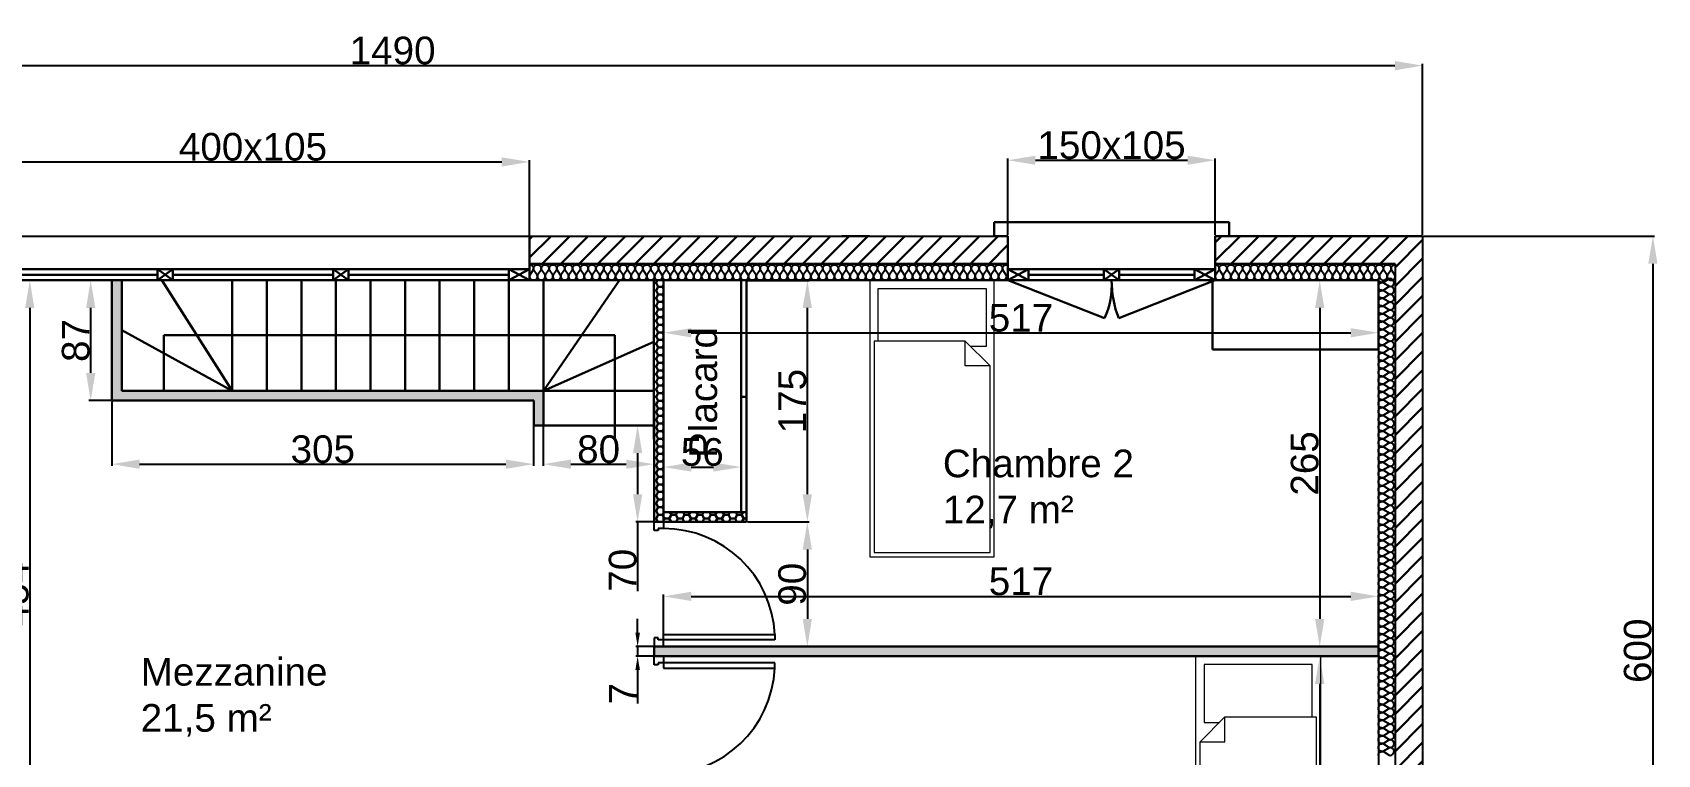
# Model space of a CAD drawing. Header units: millimetres. Extents: x -161 to 8306, y -322 to 968.
# Drawn here: x 486 to 1661, y 445 to 968 of the extents above; entities that cross this region are included whole.
import ezdxf

# ---------------------------------------------------------------- set-up
doc = ezdxf.new("R2010")
doc.units = ezdxf.units.MM
for name, color, linetype in [('Cloisons', 8, 'Continuous'), ('Cotation', 7, 'Continuous'), ('Escalier', 9, 'Continuous'), ('Isolation', 6, 'Continuous'), ('MenuisInt', 4, 'Continuous'), ('Texte', 7, 'Continuous')]:
    doc.layers.add(name, color=color, linetype=linetype)
doc.layers.add('MenuisExt', color=140, linetype='Continuous', lineweight=18)
doc.layers.add('Mobilier', color=150, linetype='Continuous', lineweight=5)
doc.styles.get("Standard").update_dxf_attribs({"font": 'Arial.ttf'})
doc.dimstyles.new('ISO-25', dxfattribs={"dimtxt": 2.5, "dimasz": 2.5, "dimexe": 1.25, "dimexo": 0.625, "dimtad": 1, "dimtxsty": 'Standard', "dimcen": 2.5, "dimadec": 0, "dimazin": 0, "dimtfac": 1, "dimtmove": 0, "dimatfit": 3, "dimfxl": 1, "dimarcsym": 0})

# ---------------------------------------------------------------- blocks, each defined once
blk = doc.blocks.new('Gruppo-36')
at = {"layer": 'Mobilier', "lineweight": 20}
for p, q in [((-31.345, 78.548), (-31.345, 80.548)), ((-31.345, 80.548), (-30.445, 80.548)), ((-30.445, 80.548), (-30.445, 78.548)), ((-30.505, 80.488), (-31.285, 80.488)), ((-31.285, 80.488), (-31.285, 80.068)), ((-30.505, 80.108), (-30.505, 80.488)), ((-31.135, 80.108), (-31.315, 79.928)), ((-31.285, 80.068), (-31.175, 80.068)), ((-31.135, 79.928), (-31.135, 80.108)), ((-31.135, 80.108), (-30.475, 80.108)), ((-30.475, 80.108), (-30.475, 78.578)), ((-31.315, 78.578), (-31.315, 79.928)), ((-31.315, 79.928), (-31.135, 79.928)), ((-30.445, 78.548), (-31.345, 78.548)), ((-30.475, 78.578), (-31.315, 78.578))]:
    blk.add_line(p, q, dxfattribs=at)
blk = doc.blocks.new('*D18')
at = {"layer": 'Cotation', "color": 0, "lineweight": -2, "transparency": 16777216}
for p, q in [((1.1, 820.9), (1.1, 944.9)), ((21.1, 943.7), (1471.1, 943.7)), ((1491.1, 820.9), (1491.1, 944.9))]:
    blk.add_line(p, q, dxfattribs=at)
at = {"layer": 'Cotation', "color": 0, "lineweight": 30, "transparency": 16777216}
for points in [[(21.1, 947), (21.1, 940.3), (1.1, 943.7)], [(1471.1, 947), (1471.1, 940.3), (1491.1, 943.7)]]:
    blk.add_solid(points, dxfattribs=at)
at = {"layer": 'Defpoints', "color": 0, "lineweight": 30, "transparency": 16777216}
for p in [(1491.1, 943.7), (1.1, 820.3), (1491.1, 820.3)]:
    blk.add_point(p, dxfattribs=at)
at = {"layer": 'Cotation', "color": 0, "lineweight": 30, "transparency": 16777216, "insert": (746.1, 954.5), "char_height": 20, "attachment_point": 5}
blk.add_mtext('1490', dxfattribs=at)
blk = doc.blocks.new('*D19')
at = {"layer": 'Cotation', "color": 0, "lineweight": -2, "transparency": 16777216}
for p, q in [((1491.8, 820.3), (1658.9, 820.3)), ((1657.7, 800.3), (1657.7, 240.3)), ((1491.8, 220.3), (1658.9, 220.3))]:
    blk.add_line(p, q, dxfattribs=at)
at = {"layer": 'Cotation', "color": 0, "lineweight": 30, "transparency": 16777216}
for points in [[(1654.3, 800.3), (1661, 800.3), (1657.7, 820.3)], [(1654.3, 240.3), (1661, 240.3), (1657.7, 220.3)]]:
    blk.add_solid(points, dxfattribs=at)
at = {"layer": 'Defpoints', "color": 0, "lineweight": 30, "transparency": 16777216}
for p in [(1491.1, 820.3), (1491.1, 220.3), (1657.7, 220.3)]:
    blk.add_point(p, dxfattribs=at)
at = {"layer": 'Cotation', "color": 0, "lineweight": 30, "transparency": 16777216, "insert": (1646.8, 520.3), "char_height": 20, "attachment_point": 5, "rotation": 90}
blk.add_mtext('600', dxfattribs=at)
blk = doc.blocks.new('*D25')
at = {"layer": 'Cotation', "color": 0, "lineweight": -2, "transparency": 16777216}
for p, q in [((445.1, 820.9), (445.1, 875.2)), ((465.1, 874), (825.1, 874)), ((845.1, 820.9), (845.1, 875.2))]:
    blk.add_line(p, q, dxfattribs=at)
at = {"layer": 'Cotation', "color": 0, "lineweight": 30, "transparency": 16777216}
for points in [[(465.1, 877.3), (465.1, 870.6), (445.1, 874)], [(825.1, 877.3), (825.1, 870.6), (845.1, 874)]]:
    blk.add_solid(points, dxfattribs=at)
at = {"layer": 'Defpoints', "color": 0, "lineweight": 30, "transparency": 16777216}
for p in [(845.1, 874), (445.1, 820.3), (845.1, 820.3)]:
    blk.add_point(p, dxfattribs=at)
at = {"layer": 'Cotation', "color": 0, "lineweight": 30, "transparency": 16777216, "insert": (645.1, 884.8), "char_height": 20, "attachment_point": 5}
blk.add_mtext('400x105', dxfattribs=at)
blk = doc.blocks.new('*D26')
at = {"layer": 'Cotation', "color": 0, "lineweight": -2, "transparency": 16777216}
for p, q in [((1191.1, 820.9), (1191.1, 876.5)), ((1211.1, 875.2), (1321.1, 875.2)), ((1341.1, 820.9), (1341.1, 876.5))]:
    blk.add_line(p, q, dxfattribs=at)
at = {"layer": 'Cotation', "color": 0, "lineweight": 30, "transparency": 16777216}
for points in [[(1211.1, 878.5), (1211.1, 871.9), (1191.1, 875.2)], [(1321.1, 878.5), (1321.1, 871.9), (1341.1, 875.2)]]:
    blk.add_solid(points, dxfattribs=at)
at = {"layer": 'Defpoints', "color": 0, "lineweight": 30, "transparency": 16777216}
for p in [(1341.1, 875.2), (1191.1, 820.3), (1341.1, 820.3)]:
    blk.add_point(p, dxfattribs=at)
at = {"layer": 'Cotation', "color": 0, "lineweight": 30, "transparency": 16777216, "insert": (1266.1, 886), "char_height": 20, "attachment_point": 5}
blk.add_mtext('150x105', dxfattribs=at)
blk = doc.blocks.new('*D31')
at = {"layer": 'Cotation', "color": 0, "lineweight": -2, "transparency": 16777216}
for p, q in [((942.1, 787.7), (942.1, 749.1)), ((1459.1, 787.7), (1459.1, 749.1)), ((962.1, 750.4), (1439.1, 750.4))]:
    blk.add_line(p, q, dxfattribs=at)
at = {"layer": 'Cotation', "color": 0, "lineweight": 30, "transparency": 16777216}
for points in [[(962.1, 753.7), (962.1, 747), (942.1, 750.4)], [(1439.1, 753.7), (1439.1, 747), (1459.1, 750.4)]]:
    blk.add_solid(points, dxfattribs=at)
at = {"layer": 'Defpoints', "color": 0, "lineweight": 30, "transparency": 16777216}
for p in [(942.1, 788.3), (1459.1, 788.3), (1459.1, 750.4)]:
    blk.add_point(p, dxfattribs=at)
at = {"layer": 'Cotation', "color": 0, "lineweight": 30, "transparency": 16777216, "insert": (1200.6, 761.1), "char_height": 20, "attachment_point": 5}
blk.add_mtext('517', dxfattribs=at)
blk = doc.blocks.new('*D32')
at = {"layer": 'Cotation', "color": 0, "lineweight": -2, "transparency": 16777216}
for p, q in [((1458.5, 788.3), (1415.4, 788.3)), ((1416.7, 768.3), (1416.7, 543.3)), ((1458.5, 523.3), (1415.4, 523.3))]:
    blk.add_line(p, q, dxfattribs=at)
at = {"layer": 'Cotation', "color": 0, "lineweight": 30, "transparency": 16777216}
for points in [[(1413.3, 768.3), (1420, 768.3), (1416.7, 788.3)], [(1413.3, 543.3), (1420, 543.3), (1416.7, 523.3)]]:
    blk.add_solid(points, dxfattribs=at)
at = {"layer": 'Defpoints', "color": 0, "lineweight": 30, "transparency": 16777216}
for p in [(1459.1, 788.3), (1416.7, 523.3), (1459.1, 523.3)]:
    blk.add_point(p, dxfattribs=at)
at = {"layer": 'Cotation', "color": 0, "lineweight": 30, "transparency": 16777216, "insert": (1405.9, 655.8), "char_height": 20, "attachment_point": 5, "rotation": 90}
blk.add_mtext('265', dxfattribs=at)
blk = doc.blocks.new('*D33')
at = {"layer": 'Cotation', "color": 0, "lineweight": -2, "transparency": 16777216}
for p, q in [((1458.5, 516.3), (1415.4, 516.3)), ((1416.7, 496.3), (1416.7, 272.3)), ((1458.5, 252.3), (1415.4, 252.3))]:
    blk.add_line(p, q, dxfattribs=at)
at = {"layer": 'Cotation', "color": 0, "lineweight": 30, "transparency": 16777216}
for points in [[(1413.3, 496.3), (1420, 496.3), (1416.7, 516.3)], [(1413.3, 272.3), (1420, 272.3), (1416.7, 252.3)]]:
    blk.add_solid(points, dxfattribs=at)
at = {"layer": 'Defpoints', "color": 0, "lineweight": 30, "transparency": 16777216}
for p in [(1459.1, 516.3), (1416.7, 252.3), (1459.1, 252.3)]:
    blk.add_point(p, dxfattribs=at)
at = {"layer": 'Cotation', "color": 0, "lineweight": 30, "transparency": 16777216, "insert": (1405.9, 384.3), "char_height": 20, "attachment_point": 5, "rotation": 90}
blk.add_mtext('264', dxfattribs=at)
blk = doc.blocks.new('*D35')
at = {"layer": 'Cotation', "color": 0, "lineweight": -2, "transparency": 16777216}
for p, q in [((942.1, 523.9), (942.1, 560.9)), ((962.1, 559.6), (1439.1, 559.6)), ((1459.1, 523.9), (1459.1, 560.9))]:
    blk.add_line(p, q, dxfattribs=at)
at = {"layer": 'Cotation', "color": 0, "lineweight": 30, "transparency": 16777216}
for points in [[(962.1, 563), (962.1, 556.3), (942.1, 559.6)], [(1439.1, 563), (1439.1, 556.3), (1459.1, 559.6)]]:
    blk.add_solid(points, dxfattribs=at)
at = {"layer": 'Defpoints', "color": 0, "lineweight": 30, "transparency": 16777216}
for p in [(1459.1, 559.6), (942.1, 523.3), (1459.1, 523.3)]:
    blk.add_point(p, dxfattribs=at)
at = {"layer": 'Cotation', "color": 0, "lineweight": 30, "transparency": 16777216, "insert": (1200.6, 570.4), "char_height": 20, "attachment_point": 5}
blk.add_mtext('517', dxfattribs=at)
blk = doc.blocks.new('*D36')
at = {"layer": 'Cotation', "color": 0, "lineweight": -2, "transparency": 16777216}
for p, q in [((1002.8, 788.3), (1047.3, 788.3)), ((1046.1, 633.5), (1046.1, 768.3)), ((1002.8, 613.5), (1047.3, 613.5))]:
    blk.add_line(p, q, dxfattribs=at)
at = {"layer": 'Cotation', "color": 0, "lineweight": 30, "transparency": 16777216}
for points in [[(1042.7, 768.3), (1049.4, 768.3), (1046.1, 788.3)], [(1042.7, 633.5), (1049.4, 633.5), (1046.1, 613.5)]]:
    blk.add_solid(points, dxfattribs=at)
at = {"layer": 'Defpoints', "color": 0, "lineweight": 30, "transparency": 16777216}
for p in [(1002.1, 788.3), (1046.1, 788.3), (1002.1, 613.5)]:
    blk.add_point(p, dxfattribs=at)
at = {"layer": 'Cotation', "color": 0, "lineweight": 30, "transparency": 16777216, "insert": (1035.3, 700.9), "char_height": 20, "attachment_point": 5, "rotation": 90}
blk.add_mtext('175', dxfattribs=at)
blk = doc.blocks.new('*D37')
at = {"layer": 'Cotation', "color": 0, "lineweight": -2, "transparency": 16777216}
for p, q in [((942.1, 621.1), (942.1, 654.5)), ((962.1, 653.2), (978.1, 653.2)), ((998.1, 621.1), (998.1, 654.5))]:
    blk.add_line(p, q, dxfattribs=at)
at = {"layer": 'Cotation', "color": 0, "lineweight": 30, "transparency": 16777216}
for points in [[(962.1, 656.5), (962.1, 649.9), (942.1, 653.2)], [(978.1, 656.5), (978.1, 649.9), (998.1, 653.2)]]:
    blk.add_solid(points, dxfattribs=at)
at = {"layer": 'Defpoints', "color": 0, "lineweight": 30, "transparency": 16777216}
for p in [(998.1, 653.2), (942.1, 620.5), (998.1, 620.5)]:
    blk.add_point(p, dxfattribs=at)
at = {"layer": 'Cotation', "color": 0, "lineweight": 30, "transparency": 16777216, "insert": (970.1, 664), "char_height": 20, "attachment_point": 5}
blk.add_mtext('56', dxfattribs=at)
blk = doc.blocks.new('*D38')
at = {"layer": 'Cotation', "color": 0, "lineweight": -2, "transparency": 16777216}
for p, q in [((1002.8, 613.5), (1047.3, 613.5)), ((1046.1, 593.5), (1046.1, 543.3)), ((1002.8, 523.3), (1047.3, 523.3))]:
    blk.add_line(p, q, dxfattribs=at)
at = {"layer": 'Cotation', "color": 0, "lineweight": 30, "transparency": 16777216}
for points in [[(1042.7, 593.5), (1049.4, 593.5), (1046.1, 613.5)], [(1042.7, 543.3), (1049.4, 543.3), (1046.1, 523.3)]]:
    blk.add_solid(points, dxfattribs=at)
at = {"layer": 'Defpoints', "color": 0, "lineweight": 30, "transparency": 16777216}
for p in [(1002.1, 613.5), (1002.1, 523.3), (1046.1, 523.3)]:
    blk.add_point(p, dxfattribs=at)
at = {"layer": 'Cotation', "color": 0, "lineweight": 30, "transparency": 16777216, "insert": (1035.2, 568.4), "char_height": 20, "attachment_point": 5, "rotation": 90}
blk.add_mtext('90', dxfattribs=at)
blk = doc.blocks.new('*D42')
at = {"layer": 'Cotation', "color": 0, "lineweight": -2, "transparency": 16777216}
for p, q in [((542.5, 788.3), (526.5, 788.3)), ((527.7, 768.3), (527.7, 721.3)), ((542.5, 701.3), (526.5, 701.3))]:
    blk.add_line(p, q, dxfattribs=at)
at = {"layer": 'Cotation', "color": 0, "lineweight": 30, "transparency": 16777216}
for points in [[(524.4, 768.3), (531.1, 768.3), (527.7, 788.3)], [(524.4, 721.3), (531.1, 721.3), (527.7, 701.3)]]:
    blk.add_solid(points, dxfattribs=at)
at = {"layer": 'Defpoints', "color": 0, "lineweight": 30, "transparency": 16777216}
for p in [(543.1, 788.3), (527.7, 701.3), (543.1, 701.3)]:
    blk.add_point(p, dxfattribs=at)
at = {"layer": 'Cotation', "color": 0, "lineweight": 30, "transparency": 16777216, "insert": (517, 744.8), "char_height": 20, "attachment_point": 5, "rotation": 90}
blk.add_mtext('87', dxfattribs=at)
blk = doc.blocks.new('*D43')
at = {"layer": 'Cotation', "color": 0, "lineweight": -2, "transparency": 16777216}
for p, q in [((543.1, 700.7), (543.1, 654)), ((848.1, 700.7), (848.1, 654)), ((563.1, 655.3), (828.1, 655.3))]:
    blk.add_line(p, q, dxfattribs=at)
at = {"layer": 'Cotation', "color": 0, "lineweight": 30, "transparency": 16777216}
for points in [[(563.1, 658.6), (563.1, 651.9), (543.1, 655.3)], [(828.1, 658.6), (828.1, 651.9), (848.1, 655.3)]]:
    blk.add_solid(points, dxfattribs=at)
at = {"layer": 'Defpoints', "color": 0, "lineweight": 30, "transparency": 16777216}
for p in [(543.1, 701.3), (848.1, 701.3), (848.1, 655.3)]:
    blk.add_point(p, dxfattribs=at)
at = {"layer": 'Cotation', "color": 0, "lineweight": 30, "transparency": 16777216, "insert": (695.6, 666), "char_height": 20, "attachment_point": 5}
blk.add_mtext('305', dxfattribs=at)
blk = doc.blocks.new('*D44')
at = {"layer": 'Cotation', "color": 0, "lineweight": -2, "transparency": 16777216}
for p, q in [((855.1, 682.7), (855.1, 654)), ((935.1, 682.7), (935.1, 654)), ((875.1, 655.3), (915.1, 655.3))]:
    blk.add_line(p, q, dxfattribs=at)
at = {"layer": 'Cotation', "color": 0, "lineweight": 30, "transparency": 16777216}
for points in [[(875.1, 658.6), (875.1, 651.9), (855.1, 655.3)], [(915.1, 658.6), (915.1, 651.9), (935.1, 655.3)]]:
    blk.add_solid(points, dxfattribs=at)
at = {"layer": 'Defpoints', "color": 0, "lineweight": 30, "transparency": 16777216}
for p in [(855.1, 683.3), (935.1, 683.3), (935.1, 655.3)]:
    blk.add_point(p, dxfattribs=at)
at = {"layer": 'Cotation', "color": 0, "lineweight": 30, "transparency": 16777216, "insert": (895.1, 666), "char_height": 20, "attachment_point": 5}
blk.add_mtext('80', dxfattribs=at)
blk = doc.blocks.new('*D45')
at = {"layer": 'Cotation', "color": 0, "lineweight": -2, "transparency": 16777216}
for p, q in [((934.5, 683.3), (922.1, 683.3)), ((923.3, 663.3), (923.3, 633.5)), ((934.7, 613.5), (922.1, 613.5)), ((923.3, 613.5), (923.3, 563.5))]:
    blk.add_line(p, q, dxfattribs=at)
at = {"layer": 'Cotation', "color": 0, "lineweight": 30, "transparency": 16777216}
for points in [[(920, 663.3), (926.7, 663.3), (923.3, 683.3)], [(920, 633.5), (926.7, 633.5), (923.3, 613.5)]]:
    blk.add_solid(points, dxfattribs=at)
at = {"layer": 'Defpoints', "color": 0, "lineweight": 30, "transparency": 16777216}
for p in [(935.1, 683.3), (923.3, 613.5), (935.3, 613.5)]:
    blk.add_point(p, dxfattribs=at)
at = {"layer": 'Cotation', "color": 0, "lineweight": 30, "transparency": 16777216, "insert": (912.6, 578.5), "char_height": 20, "attachment_point": 5, "rotation": 90}
blk.add_mtext('70', dxfattribs=at)
blk = doc.blocks.new('*D60')
at = {"layer": 'Cotation', "color": 0, "lineweight": -2, "transparency": 16777216}
for p, q in [((537.5, 788.3), (482.4, 788.3)), ((483.7, 768.3), (483.7, 354.3)), ((537.5, 334.3), (482.4, 334.3))]:
    blk.add_line(p, q, dxfattribs=at)
at = {"layer": 'Cotation', "color": 0, "lineweight": 30, "transparency": 16777216}
for points in [[(480.3, 768.3), (487, 768.3), (483.7, 788.3)], [(480.3, 354.3), (487, 354.3), (483.7, 334.3)]]:
    blk.add_solid(points, dxfattribs=at)
at = {"layer": 'Defpoints', "color": 0, "lineweight": 30, "transparency": 16777216}
for p in [(538.1, 788.3), (483.7, 334.3), (538.1, 334.3)]:
    blk.add_point(p, dxfattribs=at)
at = {"layer": 'Cotation', "color": 0, "lineweight": 30, "transparency": 16777216, "insert": (472.9, 561.3), "char_height": 20, "attachment_point": 5, "rotation": 90}
blk.add_mtext('454', dxfattribs=at)
blk = doc.blocks.new('*D62')
at = {"layer": 'Cotation', "color": 0, "lineweight": -2, "transparency": 16777216}
for p, q in [((923.3, 533.3), (923.3, 543.3)), ((934.7, 523.3), (922.1, 523.3)), ((923.3, 523.3), (923.3, 516.3)), ((934.7, 516.3), (922.1, 516.3)), ((923.3, 506.3), (923.3, 482.1))]:
    blk.add_line(p, q, dxfattribs=at)
at = {"layer": 'Cotation', "color": 0, "lineweight": 30, "transparency": 16777216}
for points in [[(921.7, 533.3), (925, 533.3), (923.3, 523.3)], [(921.7, 506.3), (925, 506.3), (923.3, 516.3)]]:
    blk.add_solid(points, dxfattribs=at)
at = {"layer": 'Defpoints', "color": 0, "lineweight": 30, "transparency": 16777216}
for p in [(935.3, 523.3), (923.3, 516.3), (935.3, 516.3)]:
    blk.add_point(p, dxfattribs=at)
at = {"layer": 'Cotation', "color": 0, "lineweight": 30, "transparency": 16777216, "insert": (912.7, 489.2), "char_height": 20, "attachment_point": 5, "rotation": 90}
blk.add_mtext('7', dxfattribs=at)
blk = doc.blocks.new('*U70')
at = {"flags": 128}
for points in [[(0, 1, -0.505863), (0.24, 0.68), (0.01, 0.32, 1.322645), (0.49, 0.32), (0.26, 0.68, -0.505863), (0.5, 1)], [(0.5, 1, -0.505863), (0.74, 0.68), (0.51, 0.32, 1.322645), (0.99, 0.32), (0.76, 0.68, -0.505863), (1, 1)], [(1, 1, -0.505863), (1.24, 0.68), (1.01, 0.32, 1.322645), (1.49, 0.32), (1.26, 0.68, -0.505863), (1.5, 1)], [(1.5, 1, -0.505863), (1.74, 0.68), (1.51, 0.32, 1.322645), (1.99, 0.32), (1.76, 0.68, -0.505863), (2, 1)], [(2, 1, -0.505863), (2.24, 0.68), (2.01, 0.32, 1.322645), (2.49, 0.32), (2.26, 0.68, -0.505863), (2.5, 1)], [(2.5, 1, -0.505863), (2.74, 0.68), (2.51, 0.32, 1.322645), (2.99, 0.32), (2.76, 0.68, -0.505863), (3, 1)], [(3, 1, -0.505863), (3.24, 0.68), (3.01, 0.32, 1.322645), (3.49, 0.32), (3.26, 0.68, -0.505863), (3.5, 1)], [(3.5, 1, -0.505863), (3.74, 0.68), (3.51, 0.32, 1.322645), (3.99, 0.32), (3.76, 0.68, -0.505863), (4, 1)], [(4, 1, -0.505863), (4.24, 0.68), (4.01, 0.32, 1.322645), (4.49, 0.32), (4.26, 0.68, -0.505863), (4.5, 1)], [(4.5, 1, -0.505863), (4.74, 0.68), (4.51, 0.32, 1.322645), (4.99, 0.32), (4.76, 0.68, -0.505863), (5, 1)], [(5, 1, -0.505863), (5.24, 0.68), (5.01, 0.32, 1.322645), (5.49, 0.32), (5.26, 0.68, -0.505863), (5.5, 1)], [(5.5, 1, -0.505863), (5.74, 0.68), (5.51, 0.32, 1.322645), (5.99, 0.32), (5.76, 0.68, -0.505863), (6, 1)], [(6, 1, -0.505863), (6.24, 0.68), (6.01, 0.32, 1.322645), (6.49, 0.32), (6.26, 0.68, -0.505863), (6.5, 1)], [(6.5, 1, -0.505863), (6.74, 0.68), (6.51, 0.32, 1.322645), (6.99, 0.32), (6.76, 0.68, -0.505863), (7, 1)], [(7, 1, -0.505863), (7.24, 0.68), (7.01, 0.32, 1.322645), (7.49, 0.32), (7.26, 0.68, -0.505863), (7.5, 1)], [(7.5, 1, -0.505863), (7.74, 0.68), (7.51, 0.32, 1.322645), (7.99, 0.32), (7.76, 0.68, -0.505863), (8, 1)], [(8, 1, -0.505863), (8.24, 0.68), (8.01, 0.32, 1.322645), (8.49, 0.32), (8.26, 0.68, -0.505863), (8.5, 1)], [(8.5, 1, -0.505863), (8.74, 0.68), (8.51, 0.32, 1.322645), (8.99, 0.32), (8.76, 0.68, -0.505863), (9, 1)], [(9, 1, -0.505863), (9.24, 0.68), (9.01, 0.32, 1.322645), (9.49, 0.32), (9.26, 0.68, -0.505863), (9.5, 1)], [(9.5, 1, -0.505863), (9.74, 0.68), (9.51, 0.32, 1.322645), (9.99, 0.32), (9.76, 0.68, -0.505863), (10, 1)], [(10, 1, -0.505863), (10.24, 0.68), (10.01, 0.32, 1.322645), (10.49, 0.32), (10.26, 0.68, -0.505863), (10.5, 1)], [(10.5, 1, -0.505863), (10.74, 0.68), (10.51, 0.32, 1.322645), (10.99, 0.32), (10.76, 0.68, -0.505863), (11, 1)], [(11, 1, -0.505863), (11.24, 0.68), (11.01, 0.32, 1.322645), (11.49, 0.32), (11.26, 0.68, -0.505863), (11.5, 1)], [(11.5, 1, -0.505863), (11.74, 0.68), (11.51, 0.32, 1.322645), (11.99, 0.32), (11.76, 0.68, -0.505863), (12, 1)], [(12, 1, -0.505863), (12.24, 0.68), (12.01, 0.32, 1.322645), (12.49, 0.32), (12.26, 0.68, -0.505863), (12.5, 1)], [(12.5, 1, -0.505863), (12.74, 0.68), (12.51, 0.32, 1.322645), (12.99, 0.32), (12.76, 0.68, -0.505863), (13, 1)], [(13, 1, -0.505863), (13.24, 0.68), (13.01, 0.32, 1.322645), (13.49, 0.32), (13.26, 0.68, -0.505863), (13.5, 1)], [(13.5, 1, -0.505863), (13.74, 0.68), (13.51, 0.32, 1.322645), (13.99, 0.32), (13.76, 0.68, -0.505863), (14, 1)], [(14, 1, -0.505863), (14.24, 0.68), (14.01, 0.32, 1.322645), (14.49, 0.32), (14.26, 0.68, -0.505863), (14.5, 1)], [(14.5, 1, -0.505863), (14.74, 0.68), (14.51, 0.32, 1.322645), (14.99, 0.32), (14.76, 0.68, -0.505863), (15, 1)], [(15, 1, -0.505863), (15.24, 0.68), (15.01, 0.32, 1.322645), (15.49, 0.32), (15.26, 0.68, -0.505863), (15.5, 1)], [(15.5, 1, -0.505863), (15.74, 0.68), (15.51, 0.32, 1.322645), (15.99, 0.32), (15.76, 0.68, -0.505863), (16, 1)], [(16, 1, -0.505863), (16.24, 0.68), (16.01, 0.32, 1.322645), (16.49, 0.32), (16.26, 0.68, -0.505863), (16.5, 1)], [(16.5, 1, -0.505863), (16.74, 0.68), (16.51, 0.32, 1.322645), (16.99, 0.32), (16.76, 0.68, -0.505863), (17, 1)], [(17, 1, -0.505863), (17.24, 0.68), (17.01, 0.32, 1.322645), (17.49, 0.32), (17.26, 0.68, -0.505863), (17.5, 1)], [(17.5, 1, -0.505863), (17.74, 0.68), (17.51, 0.32, 1.322645), (17.99, 0.32), (17.76, 0.68, -0.505863), (18, 1)], [(18, 1, -0.505863), (18.24, 0.68), (18.01, 0.32, 1.322645), (18.49, 0.32), (18.26, 0.68, -0.505863), (18.5, 1)], [(18.5, 1, -0.505863), (18.74, 0.68), (18.51, 0.32, 1.322645), (18.99, 0.32), (18.76, 0.68, -0.505863), (19, 1)], [(19, 1, -0.505863), (19.24, 0.68), (19.01, 0.32, 1.322645), (19.49, 0.32), (19.26, 0.68, -0.505863), (19.5, 1)], [(19.5, 1, -0.505863), (19.74, 0.68), (19.51, 0.32, 1.322645), (19.99, 0.32), (19.76, 0.68, -0.505863), (20, 1)], [(20, 1, -0.505863), (20.24, 0.68), (20.01, 0.32, 1.322645), (20.49, 0.32), (20.26, 0.68, -0.505863), (20.5, 1)], [(20.5, 1, -0.505863), (20.74, 0.68), (20.51, 0.32, 1.322645), (20.99, 0.32), (20.76, 0.68, -0.505863), (21, 1)], [(21, 1, -0.505863), (21.24, 0.68), (21.01, 0.32, 1.322645), (21.49, 0.32), (21.26, 0.68, -0.505863), (21.5, 1)], [(21.5, 1, -0.505863), (21.74, 0.68), (21.51, 0.32, 1.322645), (21.99, 0.32), (21.76, 0.68, -0.505863), (22, 1)], [(22, 1, -0.505863), (22.24, 0.68), (22.01, 0.32, 1.322645), (22.49, 0.32), (22.26, 0.68, -0.505863), (22.5, 1)], [(22.5, 1, -0.505863), (22.74, 0.68), (22.51, 0.32, 1.322645), (22.99, 0.32), (22.76, 0.68, -0.505863), (23, 1)], [(23, 1, -0.505863), (23.24, 0.68), (23.01, 0.32, 1.322645), (23.49, 0.32), (23.26, 0.68, -0.505863), (23.5, 1)], [(23.5, 1, -0.505863), (23.74, 0.68), (23.51, 0.32, 1.322645), (23.99, 0.32), (23.76, 0.68, -0.505863), (24, 1)], [(24, 1, -0.505863), (24.24, 0.68), (24.01, 0.32, 1.322645), (24.49, 0.32), (24.26, 0.68, -0.505863), (24.5, 1)], [(24.5, 1, -0.505863), (24.74, 0.68), (24.51, 0.32, 1.322645), (24.99, 0.32), (24.76, 0.68, -0.505863), (25, 1)], [(25, 1, -0.505863), (25.24, 0.68), (25.01, 0.32, 1.322645), (25.49, 0.32), (25.26, 0.68, -0.505863), (25.5, 1)], [(25.5, 1, -0.505863), (25.74, 0.68), (25.51, 0.32, 1.322645), (25.99, 0.32), (25.76, 0.68, -0.505863), (26, 1)], [(26, 1, -0.505863), (26.24, 0.68), (26.01, 0.32, 1.322645), (26.49, 0.32), (26.26, 0.68, -0.505863), (26.5, 1)], [(26.5, 1, -0.505863), (26.74, 0.68), (26.51, 0.32, 1.322645), (26.99, 0.32), (26.76, 0.68, -0.505863), (27, 1)], [(27, 1, -0.505863), (27.24, 0.68), (27.01, 0.32, 1.322645), (27.49, 0.32), (27.26, 0.68, -0.505863), (27.5, 1)], [(27.5, 1, -0.505863), (27.74, 0.68), (27.51, 0.32, 1.322645), (27.99, 0.32), (27.76, 0.68, -0.505863), (28, 1)], [(28, 1, -0.505863), (28.24, 0.68), (28.01, 0.32, 1.322645), (28.49, 0.32), (28.26, 0.68, -0.505863), (28.5, 1)], [(28.5, 1, -0.505863), (28.74, 0.68), (28.51, 0.32, 1.322645), (28.99, 0.32), (28.76, 0.68, -0.505863), (29, 1)], [(29, 1, -0.505863), (29.24, 0.68), (29.01, 0.32, 1.322645), (29.49, 0.32), (29.26, 0.68, -0.505863), (29.5, 1)], [(29.5, 1, -0.505863), (29.74, 0.68), (29.51, 0.32, 1.322645), (29.99, 0.32), (29.76, 0.68, -0.505863), (30, 1)], [(30, 1, -0.505863), (30.24, 0.68), (30.01, 0.32, 1.322645), (30.49, 0.32), (30.26, 0.68, -0.505863), (30.5, 1)]]:
    blk.add_lwpolyline(points, format="xyb", dxfattribs=at)
blk = doc.blocks.new('*U67')
at = {"flags": 128}
for points in [[(0, 1, -0.505863), (0.24, 0.68), (0.01, 0.32, 1.322645), (0.49, 0.32), (0.26, 0.68, -0.505863), (0.5, 1)], [(0.5, 1, -0.505863), (0.74, 0.68), (0.51, 0.32, 1.322645), (0.99, 0.32), (0.76, 0.68, -0.505863), (1, 1)], [(1, 1, -0.505863), (1.24, 0.68), (1.01, 0.32, 1.322645), (1.49, 0.32), (1.26, 0.68, -0.505863), (1.5, 1)], [(1.5, 1, -0.505863), (1.74, 0.68), (1.51, 0.32, 1.322645), (1.99, 0.32), (1.76, 0.68, -0.505863), (2, 1)], [(2, 1, -0.505863), (2.24, 0.68), (2.01, 0.32, 1.322645), (2.49, 0.32), (2.26, 0.68, -0.505863), (2.5, 1)], [(2.5, 1, -0.505863), (2.74, 0.68), (2.51, 0.32, 1.322645), (2.99, 0.32), (2.76, 0.68, -0.505863), (3, 1)], [(3, 1, -0.505863), (3.24, 0.68), (3.01, 0.32, 1.322645), (3.49, 0.32), (3.26, 0.68, -0.505863), (3.5, 1)], [(3.5, 1, -0.505863), (3.74, 0.68), (3.51, 0.32, 1.322645), (3.99, 0.32), (3.76, 0.68, -0.505863), (4, 1)], [(4, 1, -0.505863), (4.24, 0.68), (4.01, 0.32, 1.322645), (4.49, 0.32), (4.26, 0.68, -0.505863), (4.5, 1)], [(4.5, 1, -0.505863), (4.74, 0.68), (4.51, 0.32, 1.322645), (4.99, 0.32), (4.76, 0.68, -0.505863), (5, 1)], [(5, 1, -0.505863), (5.24, 0.68), (5.01, 0.32, 1.322645), (5.49, 0.32), (5.26, 0.68, -0.505863), (5.5, 1)], [(5.5, 1, -0.505863), (5.74, 0.68), (5.51, 0.32, 1.322645), (5.99, 0.32), (5.76, 0.68, -0.505863), (6, 1)], [(6, 1, -0.505863), (6.24, 0.68), (6.01, 0.32, 1.322645), (6.49, 0.32), (6.26, 0.68, -0.505863), (6.5, 1)], [(6.5, 1, -0.505863), (6.74, 0.68), (6.51, 0.32, 1.322645), (6.99, 0.32), (6.76, 0.68, -0.505863), (7, 1)], [(7, 1, -0.505863), (7.24, 0.68), (7.01, 0.32, 1.322645), (7.49, 0.32), (7.26, 0.68, -0.505863), (7.5, 1)], [(7.5, 1, -0.505863), (7.74, 0.68), (7.51, 0.32, 1.322645), (7.99, 0.32), (7.76, 0.68, -0.505863), (8, 1)], [(8, 1, -0.505863), (8.24, 0.68), (8.01, 0.32, 1.322645), (8.49, 0.32), (8.26, 0.68, -0.505863), (8.5, 1)], [(8.5, 1, -0.505863), (8.74, 0.68), (8.51, 0.32, 1.322645), (8.99, 0.32), (8.76, 0.68, -0.505863), (9, 1)], [(9, 1, -0.505863), (9.24, 0.68), (9.01, 0.32, 1.322645), (9.49, 0.32), (9.26, 0.68, -0.505863), (9.5, 1)], [(9.5, 1, -0.505863), (9.74, 0.68), (9.51, 0.32, 1.322645), (9.99, 0.32), (9.76, 0.68, -0.505863), (10, 1)], [(10, 1, -0.505863), (10.24, 0.68), (10.01, 0.32, 1.322645), (10.49, 0.32), (10.26, 0.68, -0.505863), (10.5, 1)], [(10.5, 1, -0.505863), (10.74, 0.68), (10.51, 0.32, 1.322645), (10.99, 0.32), (10.76, 0.68, -0.505863), (11, 1)], [(11, 1, -0.505863), (11.24, 0.68), (11.01, 0.32, 1.322645), (11.49, 0.32), (11.26, 0.68, -0.505863), (11.5, 1)]]:
    blk.add_lwpolyline(points, format="xyb", dxfattribs=at)
blk = doc.blocks.new('*U73')
at = {"flags": 128}
for points in [[(17, 1, -0.505863), (17.24, 0.68), (17.01, 0.32, 1.322645), (17.49, 0.32), (17.26, 0.68, -0.505863), (17.5, 1)], [(17.5, 1, -0.505863), (17.74, 0.68), (17.51, 0.32, 1.322645), (17.99, 0.32), (17.76, 0.68, -0.505863), (18, 1)], [(18, 1, -0.505863), (18.24, 0.68), (18.01, 0.32, 1.322645), (18.49, 0.32), (18.26, 0.68, -0.505863), (18.5, 1)], [(18.5, 1, -0.505863), (18.74, 0.68), (18.51, 0.32, 1.322645), (18.99, 0.32), (18.76, 0.68, -0.505863), (19, 1)], [(19, 1, -0.505863), (19.24, 0.68), (19.01, 0.32, 1.322645), (19.49, 0.32), (19.26, 0.68, -0.505863), (19.5, 1)], [(19.5, 1, -0.505863), (19.74, 0.68), (19.51, 0.32, 1.322645), (19.99, 0.32), (19.76, 0.68, -0.505863), (20, 1)], [(20, 1, -0.505863), (20.24, 0.68), (20.01, 0.32, 1.322645), (20.49, 0.32), (20.26, 0.68, -0.505863), (20.5, 1)], [(20.5, 1, -0.505863), (20.74, 0.68), (20.51, 0.32, 1.322645), (20.99, 0.32), (20.76, 0.68, -0.505863), (21, 1)], [(21, 1, -0.505863), (21.24, 0.68), (21.01, 0.32, 1.322645), (21.49, 0.32), (21.26, 0.68, -0.505863), (21.5, 1)], [(21.5, 1, -0.505863), (21.74, 0.68), (21.51, 0.32, 1.322645), (21.99, 0.32), (21.76, 0.68, -0.505863), (22, 1)], [(22, 1, -0.505863), (22.24, 0.68), (22.01, 0.32, 1.322645), (22.49, 0.32), (22.26, 0.68, -0.505863), (22.5, 1)], [(22.5, 1, -0.505863), (22.74, 0.68), (22.51, 0.32, 1.322645), (22.99, 0.32), (22.76, 0.68, -0.505863), (23, 1)], [(23, 1, -0.505863), (23.24, 0.68), (23.01, 0.32, 1.322645), (23.49, 0.32), (23.26, 0.68, -0.505863), (23.5, 1)], [(23.5, 1, -0.505863), (23.74, 0.68), (23.51, 0.32, 1.322645), (23.99, 0.32), (23.76, 0.68, -0.505863), (24, 1)], [(24, 1, -0.505863), (24.24, 0.68), (24.01, 0.32, 1.322645), (24.49, 0.32), (24.26, 0.68, -0.505863), (24.5, 1)], [(24.5, 1, -0.505863), (24.74, 0.68), (24.51, 0.32, 1.322645), (24.99, 0.32), (24.76, 0.68, -0.505863), (25, 1)], [(25, 1, -0.505863), (25.24, 0.68), (25.01, 0.32, 1.322645), (25.49, 0.32), (25.26, 0.68, -0.505863), (25.5, 1)], [(25.5, 1, -0.505863), (25.74, 0.68), (25.51, 0.32, 1.322645), (25.99, 0.32), (25.76, 0.68, -0.505863), (26, 1)], [(26, 1, -0.505863), (26.24, 0.68), (26.01, 0.32, 1.322645), (26.49, 0.32), (26.26, 0.68, -0.505863), (26.5, 1)], [(26.5, 1, -0.505863), (26.74, 0.68), (26.51, 0.32, 1.322645), (26.99, 0.32), (26.76, 0.68, -0.505863), (27, 1)], [(27, 1, -0.505863), (27.24, 0.68), (27.01, 0.32, 1.322645), (27.49, 0.32), (27.26, 0.68, -0.505863), (27.5, 1)], [(27.5, 1, -0.505863), (27.74, 0.68), (27.51, 0.32, 1.322645), (27.99, 0.32), (27.76, 0.68, -0.505863), (28, 1)], [(28, 1, -0.505863), (28.24, 0.68), (28.01, 0.32, 1.322645), (28.49, 0.32), (28.26, 0.68, -0.505863), (28.5, 1)], [(28.5, 1, -0.505863), (28.74, 0.68), (28.51, 0.32, 1.322645), (28.99, 0.32), (28.76, 0.68, -0.505863), (29, 1)], [(29, 1, -0.505863), (29.24, 0.68), (29.01, 0.32, 1.322645), (29.49, 0.32), (29.26, 0.68, -0.505863), (29.5, 1)], [(29.5, 1, -0.505863), (29.74, 0.68), (29.51, 0.32, 1.322645), (29.99, 0.32), (29.76, 0.68, -0.505863), (30, 1)], [(30, 1, -0.505863), (30.24, 0.68), (30.01, 0.32, 1.322645), (30.49, 0.32), (30.26, 0.68, -0.505863), (30.5, 1)], [(30.5, 1, -0.505863), (30.74, 0.68), (30.51, 0.32, 1.322645), (30.99, 0.32), (30.76, 0.68, -0.505863), (31, 1)], [(31, 1, -0.505863), (31.24, 0.68), (31.01, 0.32, 1.322645), (31.49, 0.32), (31.26, 0.68, -0.505863), (31.5, 1)], [(31.5, 1, -0.505863), (31.74, 0.68), (31.51, 0.32, 1.322645), (31.99, 0.32), (31.76, 0.68, -0.505863), (32, 1)], [(32, 1, -0.505863), (32.24, 0.68), (32.01, 0.32, 1.322645), (32.49, 0.32), (32.26, 0.68, -0.505863), (32.5, 1)], [(32.5, 1, -0.505863), (32.74, 0.68), (32.51, 0.32, 1.322645), (32.99, 0.32), (32.76, 0.68, -0.505863), (33, 1)], [(33, 1, -0.505863), (33.24, 0.68), (33.01, 0.32, 1.322645), (33.49, 0.32), (33.26, 0.68, -0.505863), (33.5, 1)], [(33.5, 1, -0.505863), (33.74, 0.68), (33.51, 0.32, 1.322645), (33.99, 0.32), (33.76, 0.68, -0.505863), (34, 1)], [(34, 1, -0.505863), (34.24, 0.68), (34.01, 0.32, 1.322645), (34.49, 0.32), (34.26, 0.68, -0.505863), (34.5, 1)], [(34.5, 1, -0.505863), (34.74, 0.68), (34.51, 0.32, 1.322645), (34.99, 0.32), (34.76, 0.68, -0.505863), (35, 1)], [(35, 1, -0.505863), (35.24, 0.68), (35.01, 0.32, 1.322645), (35.49, 0.32), (35.26, 0.68, -0.505863), (35.5, 1)], [(35.5, 1, -0.505863), (35.74, 0.68), (35.51, 0.32, 1.322645), (35.99, 0.32), (35.76, 0.68, -0.505863), (36, 1)], [(36, 1, -0.505863), (36.24, 0.68), (36.01, 0.32, 1.322645), (36.49, 0.32), (36.26, 0.68, -0.505863), (36.5, 1)], [(36.5, 1, -0.505863), (36.74, 0.68), (36.51, 0.32, 1.322645), (36.99, 0.32), (36.76, 0.68, -0.505863), (37, 1)], [(37, 1, -0.505863), (37.24, 0.68), (37.01, 0.32, 1.322645), (37.49, 0.32), (37.26, 0.68, -0.505863), (37.5, 1)], [(37.5, 1, -0.505863), (37.74, 0.68), (37.51, 0.32, 1.322645), (37.99, 0.32), (37.76, 0.68, -0.505863), (38, 1)], [(38, 1, -0.505863), (38.24, 0.68), (38.01, 0.32, 1.322645), (38.49, 0.32), (38.26, 0.68, -0.505863), (38.5, 1)], [(38.5, 1, -0.505863), (38.74, 0.68), (38.51, 0.32, 1.322645), (38.99, 0.32), (38.76, 0.68, -0.505863), (39, 1)], [(39, 1, -0.505863), (39.24, 0.68), (39.01, 0.32, 1.322645), (39.49, 0.32), (39.26, 0.68, -0.505863), (39.5, 1)], [(39.5, 1, -0.505863), (39.74, 0.68), (39.51, 0.32, 1.322645), (39.99, 0.32), (39.76, 0.68, -0.505863), (40, 1)], [(40, 1, -0.505863), (40.24, 0.68), (40.01, 0.32, 1.322645), (40.49, 0.32), (40.26, 0.68, -0.505863), (40.5, 1)], [(40.5, 1, -0.505863), (40.74, 0.68), (40.51, 0.32, 1.322645), (40.99, 0.32), (40.76, 0.68, -0.505863), (41, 1)], [(41, 1, -0.505863), (41.24, 0.68), (41.01, 0.32, 1.322645), (41.49, 0.32), (41.26, 0.68, -0.505863), (41.5, 1)], [(41.5, 1, -0.505863), (41.74, 0.68), (41.51, 0.32, 1.322645), (41.99, 0.32), (41.76, 0.68, -0.505863), (42, 1)], [(42, 1, -0.505863), (42.24, 0.68), (42.01, 0.32, 1.322645), (42.49, 0.32), (42.26, 0.68, -0.505863), (42.5, 1)], [(42.5, 1, -0.505863), (42.74, 0.68), (42.51, 0.32, 1.322645), (42.99, 0.32), (42.76, 0.68, -0.505863), (43, 1)], [(43, 1, -0.505863), (43.24, 0.68), (43.01, 0.32, 1.322645), (43.49, 0.32), (43.26, 0.68, -0.505863), (43.5, 1)], [(43.5, 1, -0.505863), (43.74, 0.68), (43.51, 0.32, 1.322645), (43.99, 0.32), (43.76, 0.68, -0.505863), (44, 1)], [(44, 1, -0.505863), (44.24, 0.68), (44.01, 0.32, 1.322645), (44.49, 0.32), (44.26, 0.68, -0.505863), (44.5, 1)], [(44.5, 1, -0.505863), (44.74, 0.68), (44.51, 0.32, 1.322645), (44.99, 0.32), (44.76, 0.68, -0.505863), (45, 1)], [(45, 1, -0.505863), (45.24, 0.68), (45.01, 0.32, 1.322645), (45.49, 0.32), (45.26, 0.68, -0.505863), (45.5, 1)], [(45.5, 1, -0.505863), (45.74, 0.68), (45.51, 0.32, 1.322645), (45.99, 0.32), (45.76, 0.68, -0.505863), (46, 1)], [(46, 1, -0.505863), (46.24, 0.68), (46.01, 0.32, 1.322645), (46.49, 0.32), (46.26, 0.68, -0.505863), (46.5, 1)], [(46.5, 1, -0.505863), (46.74, 0.68), (46.51, 0.32, 1.322645), (46.99, 0.32), (46.76, 0.68, -0.505863), (47, 1)], [(47, 1, -0.505863), (47.24, 0.68), (47.01, 0.32, 1.322645), (47.49, 0.32), (47.26, 0.68, -0.505863), (47.5, 1)]]:
    blk.add_lwpolyline(points, format="xyb", dxfattribs=at)

msp = doc.modelspace()

# ---------------------------------------------------------------- hatches: boundary and pattern name
at = {"lineweight": 30, "transparency": 33554687}
h = msp.add_hatch(dxfattribs=at)
h.set_pattern_fill('ANSI31', color=256, scale=3)
h.paths.add_polyline_path([(445.135, 800.308), (445.135, 820.308), (291.135, 820.308), (1.135, 820.308), (1.135, 710.308), (21.135, 710.308), (21.135, 800.308)])
h.paths.add_polyline_path([(21.135, 640.308), (1.135, 640.308), (1.135, 449.308), (21.135, 449.308)])
h.paths.add_polyline_path([(101.135, 220.308), (101.135, 240.308), (21.135, 240.308), (21.135, 319.308), (1.135, 319.308), (1.135, 309.308), (1.135, 220.308)])
h.paths.add_polyline_path([(351.135, 220.308), (351.135, 0.308), (445.135, 0.308), (445.135, 20.308), (371.135, 20.308), (371.135, 220.308), (371.135, 240.308), (251.135, 240.308), (251.135, 220.308)])
h.paths.add_polyline_path([(1191.135, 800.308), (1191.135, 820.308), (1181.135, 820.308), (1091.135, 820.308), (1071.135, 820.308), (845.135, 820.308), (845.135, 800.308)])
h.paths.add_polyline_path([(1471.135, 800.308), (1471.135, 240.308), (1391.135, 240.308), (1391.135, 220.308), (1401.135, 220.308), (1491.135, 220.308), (1491.135, 820.308), (1341.135, 820.308), (1341.135, 800.308)])
h.paths.add_polyline_path([(1241.135, 220.308), (1241.135, 240.308), (1121.135, 240.308), (1121.135, 20.308), (845.135, 20.308), (845.135, 0.308), (1141.135, 0.308), (1141.135, 220.308)])
at = {"layer": 'Cloisons', "lineweight": 30, "transparency": 33554687}
h = msp.add_hatch(dxfattribs=at)
h.set_pattern_fill('HONEY', color=256)
h.set_pattern_definition([(0, (0, 2), (4.7625, 2.7496306), [3.175, -6.35]), (120, (0, 2), (-4.7625, 2.7496307), [3.175, -6.35]), (60, (0, 2), (1e-08, 5.499261), [-6.35, 3.175])])
h.paths.add_polyline_path([(550.135, 788.308), (543.135, 788.308), (543.135, 701.308), (848.135, 701.308), (848.135, 683.308), (855.135, 683.308), (855.135, 708.308), (830.135, 708.308), (550.135, 708.308)])
h = msp.add_hatch(dxfattribs=at)
h.set_pattern_fill('HONEY', color=256)
h.paths.add_polyline_path([(942.135, 788.308), (935.135, 788.308), (935.345, 613.518), (942.135, 613.518)])
h = msp.add_hatch(dxfattribs=at)
h.set_pattern_fill('HONEY', color=256)
h.paths.add_polyline_path([(942.135, 620.518), (942.135, 613.518), (1002.135, 613.518), (1002.135, 620.518)])
h = msp.add_hatch(dxfattribs=at)
h.set_pattern_fill('HONEY', color=256)
h.paths.add_polyline_path([(1459.135, 523.308), (935.345, 523.308), (935.345, 516.308), (942.135, 516.308), (1459.135, 516.308)])

# ---------------------------------------------------------------- linework, layer by layer
at = {"lineweight": 30}
for p, q in [((1181.135, 820.308), (1181.135, 830.308)), ((1181.135, 830.308), (1351.135, 830.308)), ((1351.135, 830.308), (1351.135, 820.308)), ((845.135, 820.308), (845.135, 800.308)), ((1071.135, 820.308), (1091.135, 820.308)), ((1191.135, 820.308), (1181.135, 820.308)), ((1191.135, 820.308), (1191.135, 799.386)), ((1491.135, 820.308), (1341.135, 820.308)), ((1341.135, 800.308), (1341.135, 820.308)), ((845.135, 800.308), (1191.135, 800.308)), ((1471.135, 800.308), (1341.135, 800.308)), ((935.135, 673.308), (935.135, 788.308))]:
    msp.add_line(p, q, dxfattribs=at)
for p, q in [((291.135, 820.308), (1091.135, 820.308)), ((1091.135, 820.308), (1191.135, 820.308)), ((1491.135, 820.308), (1491.135, 220.308)), ((1471.135, 800.308), (1471.135, 240.308))]:
    msp.add_line(p, q)
at = {"layer": 'Cloisons', "lineweight": 30}
for p, q in [((545.135, 788.308), (538.135, 788.308)), ((543.135, 788.308), (543.135, 701.308)), ((935.345, 613.518), (935.135, 788.308)), ((935.135, 788.308), (942.135, 788.308)), ((942.135, 788.308), (942.135, 613.518)), ((543.135, 701.308), (848.135, 701.308)), ((848.135, 701.308), (848.135, 683.308)), ((848.135, 683.308), (855.135, 683.308)), ((935.345, 613.518), (942.135, 613.518)), ((1002.135, 620.518), (942.135, 620.518)), ((942.135, 613.518), (1002.135, 613.518)), ((1002.135, 613.518), (1002.135, 620.518)), ((935.345, 523.308), (1459.135, 523.308)), ((935.345, 523.308), (935.345, 516.308)), ((1459.135, 523.308), (1459.135, 516.308)), ((1459.135, 516.308), (935.345, 516.308))]:
    msp.add_line(p, q, dxfattribs=at)
at = {"layer": 'Escalier', "lineweight": 30}
for p, q in [((550.135, 788.308), (550.135, 708.308)), ((550.135, 788.308), (935.135, 788.308)), ((579.135, 788.308), (630.135, 708.308)), ((630.135, 708.308), (630.135, 788.308)), ((655.135, 788.308), (655.135, 708.308)), ((680.135, 708.308), (680.135, 788.308)), ((705.135, 788.308), (705.135, 708.308)), ((730.135, 708.308), (730.135, 788.308)), ((755.135, 788.308), (755.135, 708.308)), ((780.135, 708.308), (780.135, 788.308)), ((805.135, 788.308), (805.135, 708.308)), ((830.135, 708.308), (830.135, 788.308)), ((855.135, 708.308), (855.135, 788.308)), ((910.135, 788.308), (855.135, 708.308)), ((935.135, 683.308), (935.135, 788.308)), ((550.135, 752.308), (630.135, 708.308)), ((580.575, 708.308), (580.575, 748.568)), ((580.575, 748.568), (906.84, 748.568)), ((935.135, 743.863), (855.135, 708.308)), ((906.84, 748.568), (906.84, 673.308)), ((550.135, 708.308), (855.135, 708.308)), ((855.135, 708.308), (855.135, 683.308)), ((855.135, 708.308), (935.135, 708.308)), ((855.135, 683.308), (935.135, 683.308))]:
    msp.add_line(p, q, dxfattribs=at)
at = {"layer": 'Isolation', "lineweight": 30}
for p, q in [((845.135, 800.308), (845.135, 788.308)), ((1191.135, 788.308), (1191.135, 800.308)), ((1341.135, 800.308), (1341.135, 788.308)), ((845.135, 788.308), (1191.135, 788.308)), ((1341.135, 788.308), (1459.135, 788.308))]:
    msp.add_line(p, q, dxfattribs=at)
at = {"layer": 'Isolation'}
msp.add_line((1459.135, 788.308), (1459.135, 252.308), dxfattribs=at)
at = {"layer": 'MenuisExt', "lineweight": 30}
for p, q in [((460.135, 796.308), (576.135, 796.308)), ((460.135, 792.308), (576.135, 792.308)), ((576.135, 788.308), (460.135, 788.308)), ((576.135, 796.308), (576.135, 788.308)), ((576.135, 796.308), (587.135, 796.308)), ((576.135, 788.308), (587.135, 796.308)), ((576.135, 796.308), (587.135, 788.308)), ((587.135, 788.308), (576.135, 788.308)), ((587.135, 796.308), (587.135, 788.308)), ((587.135, 796.308), (703.135, 796.308)), ((587.135, 792.308), (703.135, 792.308)), ((703.135, 788.308), (587.135, 788.308)), ((703.135, 796.308), (703.135, 788.308)), ((703.135, 796.308), (714.135, 796.308)), ((703.135, 788.308), (714.135, 796.308)), ((703.135, 796.308), (714.135, 788.308)), ((714.135, 788.308), (703.135, 788.308)), ((714.135, 796.308), (714.135, 788.308)), ((714.135, 796.308), (830.135, 796.308)), ((714.135, 792.195), (830.135, 792.195)), ((830.135, 788.308), (714.135, 788.308)), ((830.135, 796.308), (830.135, 788.308)), ((830.135, 796.308), (845.135, 796.308)), ((830.135, 788.308), (845.135, 796.308)), ((830.135, 796.308), (845.135, 788.308)), ((845.135, 788.308), (830.135, 788.308)), ((845.135, 796.308), (845.135, 788.308)), ((1206.135, 796.308), (1191.135, 796.308)), ((1191.135, 796.308), (1191.135, 788.308)), ((1206.135, 796.308), (1191.135, 788.308)), ((1206.135, 788.308), (1191.135, 796.308)), ((1191.135, 788.308), (1206.135, 788.308)), ((1191.135, 788.308), (1260.982, 760.988)), ((1206.135, 788.308), (1206.135, 796.308)), ((1260.635, 796.308), (1206.135, 796.308)), ((1260.635, 792.308), (1206.135, 792.308)), ((1326.135, 788.308), (1206.135, 788.308)), ((1260.635, 796.308), (1260.635, 788.308)), ((1271.635, 796.308), (1260.635, 796.308)), ((1260.635, 796.308), (1271.635, 788.308)), ((1271.635, 796.308), (1260.635, 788.308)), ((1341.135, 788.308), (1271.339, 760.856)), ((1326.135, 796.308), (1271.635, 796.308)), ((1271.635, 796.308), (1271.635, 788.308)), ((1326.135, 792.308), (1271.635, 792.308)), ((1326.135, 788.308), (1326.135, 796.308)), ((1326.135, 796.308), (1341.135, 796.308)), ((1341.135, 788.308), (1326.135, 796.308)), ((1341.135, 796.308), (1326.135, 788.308)), ((1341.135, 788.308), (1326.135, 788.308)), ((1341.135, 796.308), (1341.135, 788.308))]:
    msp.add_line(p, q, dxfattribs=at)
for centre, radius, start, end in [((1210.419, 784.67), 55.834, 334.903003, 3.735123), ((1340.72, 788.229), 74.585, 179.939611, 201.530705)]:
    msp.add_arc(centre, radius, start, end, dxfattribs=at)
at = {"layer": 'MenuisInt', "lineweight": 30}
for p, q in [((1002.135, 788.308), (998.135, 788.308)), ((998.135, 788.308), (998.135, 620.518)), ((1002.135, 620.518), (1002.135, 788.308)), ((1002.135, 703.918), (998.135, 703.918)), ((998.135, 620.518), (1002.135, 620.518))]:
    msp.add_line(p, q, dxfattribs=at)
at = {"layer": 'MenuisInt'}
for p, q in [((935.345, 613.518), (942.135, 613.518)), ((935.345, 607.213), (935.345, 613.518)), ((942.135, 613.518), (942.135, 608.668)), ((938.255, 607.213), (935.345, 607.213)), ((942.135, 608.668), (938.255, 608.668)), ((938.255, 608.668), (938.255, 607.213)), ((935.345, 529.613), (935.345, 523.308)), ((938.255, 529.613), (935.345, 529.613)), ((938.255, 528.158), (938.255, 529.613)), ((942.135, 528.158), (942.135, 532.038)), ((942.135, 532.038), (1022.645, 532.038)), ((1022.645, 532.038), (1022.645, 528.158)), ((935.345, 523.308), (942.135, 523.308)), ((942.135, 528.158), (938.255, 528.158)), ((942.135, 523.308), (942.135, 528.158)), ((1022.645, 528.158), (942.135, 528.158)), ((935.345, 510.003), (935.345, 516.308)), ((935.345, 516.308), (942.135, 516.308)), ((938.255, 510.003), (935.345, 510.003)), ((942.135, 511.458), (938.255, 511.458)), ((938.255, 511.458), (938.255, 510.003)), ((942.135, 516.308), (942.135, 511.458)), ((942.135, 511.458), (942.135, 507.578)), ((1022.645, 511.458), (942.135, 511.458)), ((942.135, 507.578), (1022.645, 507.578)), ((1022.645, 507.578), (1022.645, 511.458))]:
    msp.add_line(p, q, dxfattribs=at)
for centre, start, end in [((942.135, 528.158), 2.762312, 90), ((942.135, 511.458), 270, 357.237688)]:
    msp.add_arc(centre, 80.51, start, end, dxfattribs=at)
at = {"layer": 'Mobilier', "lineweight": 30}
for p, q in [((1459.135, 788.308), (1339.135, 788.308)), ((1339.135, 788.308), (1339.135, 738.308)), ((1459.135, 738.308), (1459.135, 788.308)), ((1339.135, 738.308), (1459.135, 738.308))]:
    msp.add_line(p, q, dxfattribs=at)

# ---------------------------------------------------------------- block references
at = {"layer": 'Isolation', "lineweight": 30, "xscale": 11.30975603551797, "yscale": 11.30975603551797, "zscale": 11.30975603551797}
for name, p in [('*U70', (845.135, 788.308)), ('*U67', (1341.135, 788.308))]:
    msp.add_blockref(name, p, dxfattribs=at)
at = {"layer": 'Isolation', "lineweight": 30, "xscale": 11.30975603551797, "yscale": 11.30975603551797, "zscale": 11.30975603551797, "rotation": 90}
msp.add_blockref('*U73', (1470.444, 252.308), dxfattribs=at)
at = {"layer": 'Mobilier', "color": 7, "yscale": 100, "zscale": 100}
for p, xscale in [((-1953.185, -7266.455), -100), ((4461.653, -7538.455), 100)]:
    msp.add_blockref('Gruppo-36', p, dxfattribs=dict(at, xscale=xscale))

# ---------------------------------------------------------------- texts
at = {"layer": 'Texte', "lineweight": 30, "insert": (960.796, 659.79), "char_height": 20, "attachment_point": 1, "rotation": 90}
msp.add_mtext_dynamic_manual_height_columns('Placard', width=204.08935, gutter_width=12.5, heights=[0], dxfattribs=at)
at = {"layer": 'Texte', "lineweight": 30, "char_height": 20, "attachment_point": 1}
for s, insert in [('Chambre 2\\P12,7 m²', (1144.084, 665.815)), ('Mezzanine\\P21,5 m²', (563.899, 515.057))]:
    msp.add_mtext_dynamic_manual_height_columns(s, width=204.08935, gutter_width=12.5, heights=[0], dxfattribs=dict(at, insert=insert))

# ---------------------------------------------------------------- dimensions: what is measured, and where the dimension line sits
at = {"layer": 'Cotation', "lineweight": 30}
for base, p1, p2, picture, middle in [((1491.135, 943.683), (1.135, 820.308), (1491.135, 820.308), '*D18', (746.135, 954.519)), ((1459.135, 750.354), (942.135, 788.308), (1459.135, 788.308), '*D31', (1200.635, 761.116)), ((848.135, 655.26), (543.135, 701.308), (848.135, 701.308), '*D43', (695.635, 666.021)), ((935.135, 655.26), (855.135, 683.308), (935.135, 683.308), '*D44', (895.135, 666.021)), ((1459.135, 559.62), (942.135, 523.308), (1459.135, 523.308), '*D35', (1200.635, 570.381))]:
    dim = msp.add_linear_dim(base=base, p1=p1, p2=p2, dimstyle='ISO-25', override={"dimtxt": 20, "dimasz": 20}, dxfattribs=at)
    dim.commit()
    dim.dimension.update_dxf_attribs({"geometry": picture, "text_midpoint": middle})
for base, p1, p2, picture, middle in [((845.135, 873.961), (445.135, 820.308), (845.135, 820.308), '*D25', (645.135, 884.797)), ((1341.135, 875.211), (1191.135, 820.308), (1341.135, 820.308), '*D26', (1266.135, 886.047))]:
    dim = msp.add_linear_dim(base=base, p1=p1, p2=p2, text='<>x105', dimstyle='ISO-25', override={"dimtxt": 20, "dimasz": 20}, dxfattribs=at)
    dim.commit()
    dim.dimension.update_dxf_attribs({"geometry": picture, "text_midpoint": middle})
for base, p1, p2, override, picture, middle in [((1657.664, 220.308), (1491.135, 820.308), (1491.135, 220.308), {"dimtxt": 20, "dimasz": 20}, '*D19', (1646.828, 520.308)), ((483.652, 334.308), (538.135, 788.308), (538.135, 334.308), {"dimtxt": 20, "dimasz": 20}, '*D60', (472.89, 561.308)), ((527.746, 701.308), (543.135, 788.308), (543.135, 701.308), {"dimtxt": 20, "dimasz": 20}, '*D42', (516.985, 744.808)), ((1046.072, 788.308), (1002.135, 613.518), (1002.135, 788.308), {"dimtxt": 20, "dimasz": 20, "dimdec": 0}, '*D36', (1035.31, 700.913)), ((1416.68, 523.308), (1459.135, 788.308), (1459.135, 523.308), {"dimtxt": 20, "dimasz": 20}, '*D32', (1405.919, 655.808)), ((1046.072, 523.308), (1002.135, 613.518), (1002.135, 523.308), {"dimtxt": 20, "dimasz": 20, "dimdec": 0}, '*D38', (1035.235, 568.413)), ((923.348, 516.308), (935.345, 523.308), (935.345, 516.308), {"dimtxt": 20, "dimasz": 10}, '*D62', (912.723, 489.209)), ((1416.68, 252.308), (1459.135, 516.308), (1459.135, 252.308), {"dimtxt": 20, "dimasz": 20}, '*D33', (1405.919, 384.308))]:
    dim = msp.add_linear_dim(base=base, p1=p1, p2=p2, angle=90, dimstyle='ISO-25', override=override, dxfattribs=at)
    dim.commit()
    dim.dimension.update_dxf_attribs({"geometry": picture, "text_midpoint": middle})
dim = msp.add_linear_dim(base=(923.348, 613.518), p1=(935.135, 683.308), p2=(935.345, 613.518), angle=90, dimstyle='ISO-25', override={"dimtxt": 20, "dimasz": 20, "dimdec": 0}, dxfattribs=at)
dim.commit()
dim.dimension.update_dxf_attribs({"geometry": '*D45', "text_midpoint": (923.348, 578.493), "dimtype": 160})
dim = msp.add_linear_dim(base=(998.135, 653.203), p1=(942.135, 620.518), p2=(998.135, 620.518), dimstyle='ISO-25', override={"dimtxt": 20, "dimasz": 20}, dxfattribs=at)
dim.commit()
dim.dimension.update_dxf_attribs({"geometry": '*D37', "text_midpoint": (970.135, 653.203), "dimtype": 160})

doc.saveas('drawing.dxf')
